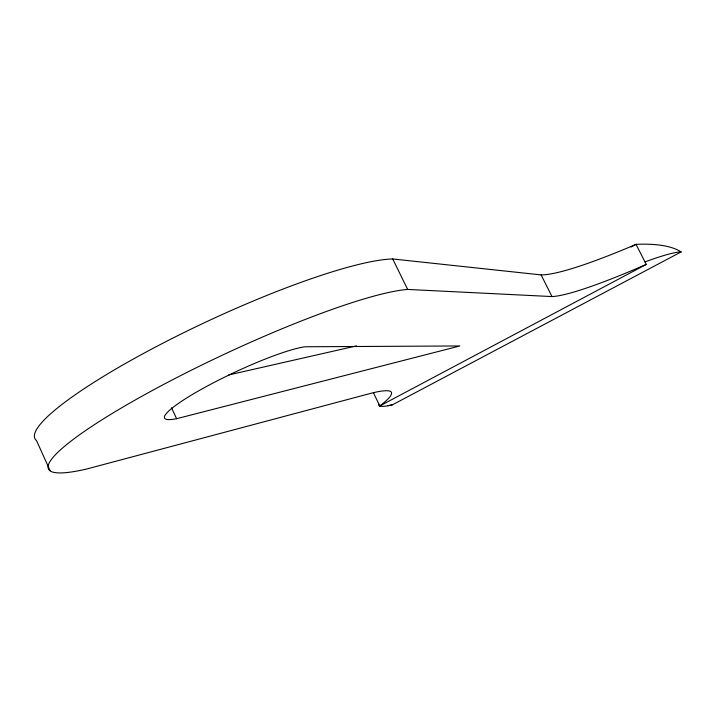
<?xml version="1.0" encoding="UTF-8"?>
<svg xmlns="http://www.w3.org/2000/svg" width="717" height="717" viewBox="0 0 717 717"><rect width="100%" height="100%" fill="white"/><g stroke="black" fill="none" stroke-linecap="round" stroke-linejoin="round"><path stroke-width="1.08" d="M631.085 247.007L636.015 244.354A178.99 54.779 -22.4 0 1 681.123 251.918M646.277 264.403A228.293 23.957 -27.4 0 1 552 296.569L407.65 289.435A206.819 29.272 -25.1 0 0 140.613 396.958A206.819 29.272 -25.1 0 0 86.694 469.008L372.123 392.988A193.42 18.319 -25.2 0 1 379.813 405.965L646.277 264.403L636.015 244.354A227.836 27.318 -27.6 0 1 541.111 274.907L392.719 258.962A206.29 33.34 -25 0 0 169.006 340.064A206.29 33.34 -25 0 0 36.522 440.605L50.109 470.675M378.666 403.599A171.031 15.649 -26.4 0 0 388.04 405.741L392.54 404.773L681.15 251.9A171.031 15.649 -26.4 0 0 644.995 261.893M176.606 418.701L459.848 345.961L305.173 346.768A82.428 11.589 -25.2 0 0 201.029 389.492A82.428 11.589 -25.2 0 0 176.606 418.701L171.524 407.767M228.741 374.946L356.546 345.872M388.04 405.741L392.54 404.773M541.111 274.907L552 296.569M392.719 258.962L407.65 289.435M373.503 392.907L379.813 405.965"/></g></svg>
